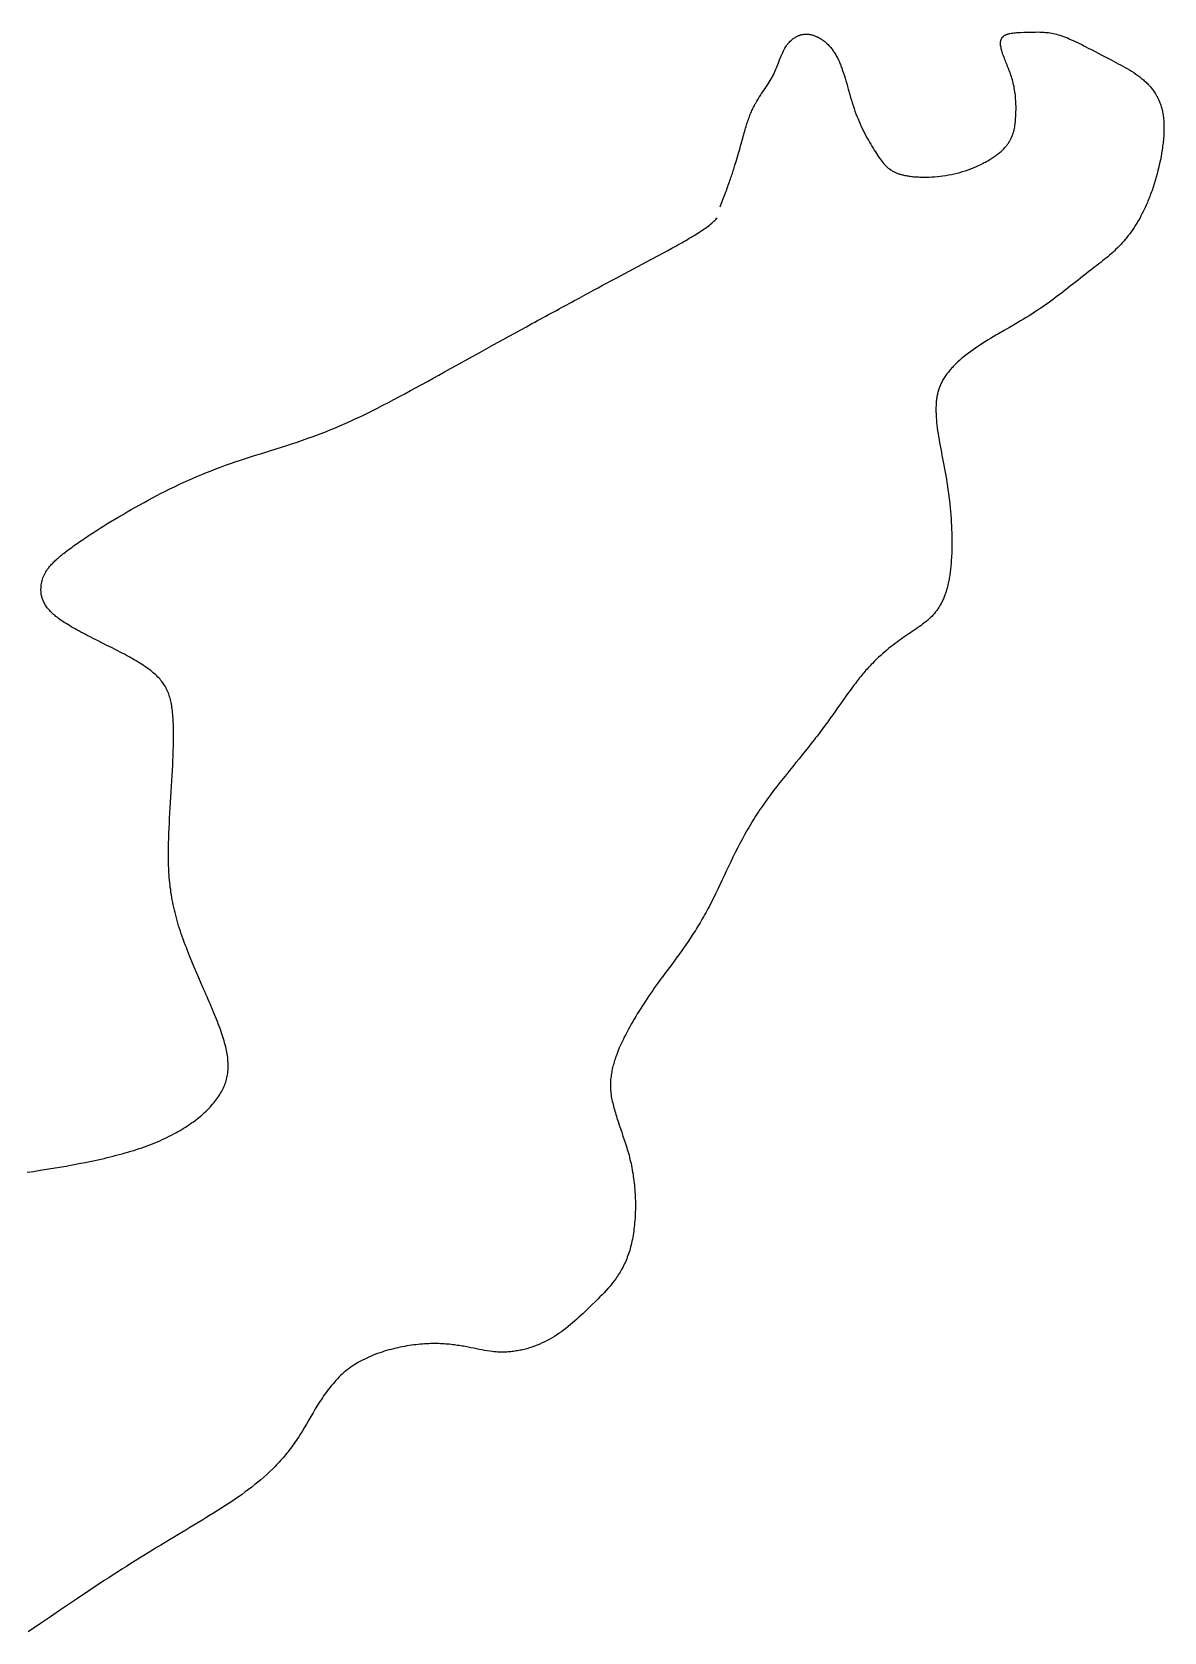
# Model space of a CAD drawing. Header units: millimetres. Extents: x -272 to 2096, y 1914 to 3763.
# Drawn here: x 912 to 2096, y 2089 to 3763 of the extents above; entities that cross this region are included whole.
import ezdxf

# ---------------------------------------------------------------- set-up
doc = ezdxf.new("R2010")
doc.units = ezdxf.units.MM
doc.layers.add('196', color=7, linetype='Continuous')

msp = doc.modelspace()

# ---------------------------------------------------------------- linework, layer by layer
at = {"layer": '196', "elevation": 196}
for points in [[(1632.1, 3580.4), (1632.8, 3582.2), (1633.5, 3584.1), (1634.2, 3585.9), (1634.9, 3587.8), (1635.6, 3589.6), (1636.3, 3591.3), (1636.9, 3593.1), (1637.6, 3594.8), (1638.2, 3596.5), (1638.8, 3598.2), (1639.4, 3599.9), (1640, 3601.5), (1640.5, 3603.1), (1641.1, 3604.7), (1641.6, 3606.3), (1642.2, 3607.8), (1642.7, 3609.4), (1643.2, 3610.9), (1643.7, 3612.4), (1644.2, 3613.9), (1644.7, 3615.3), (1645.2, 3616.8), (1645.6, 3618.2), (1646.1, 3619.6), (1646.5, 3621), (1647, 3622.4), (1647.4, 3623.7), (1647.8, 3625), (1648.6, 3627.6), (1649.4, 3630.2), (1650.1, 3632.7), (1650.8, 3635.1), (1651.5, 3637.4), (1652.2, 3639.7), (1652.8, 3641.9), (1653.4, 3644), (1654, 3646.1), (1654.6, 3648.2), (1655.1, 3650.2), (1655.6, 3652.1), (1656.2, 3654), (1656.7, 3655.8), (1657.2, 3657.6), (1657.7, 3659.4), (1658.1, 3661.1), (1658.6, 3662.7), (1659.1, 3664.3), (1659.6, 3665.9), (1660, 3667.4), (1660.5, 3668.9), (1661, 3670.4), (1661.5, 3671.8), (1662, 3673.2), (1662.5, 3674.6), (1663, 3675.9), (1663.5, 3677.2), (1664, 3678.5), (1664.6, 3679.7), (1665.1, 3681), (1665.7, 3682.2), (1666.2, 3683.3), (1666.8, 3684.5), (1667.4, 3685.6), (1668, 3686.8), (1668.6, 3687.9), (1669.2, 3688.9), (1670.4, 3691), (1671.6, 3693), (1672.8, 3695), (1674, 3696.9), (1675.3, 3698.8), (1676.5, 3700.6), (1677.7, 3702.3), (1678.9, 3704.1), (1680, 3705.8), (1681.2, 3707.4), (1682.3, 3709.1), (1683.4, 3710.8), (1684.4, 3712.4), (1685.4, 3714.1), (1686.3, 3715.7), (1687.2, 3717.4), (1688, 3719.1), (1688.8, 3720.8), (1689.5, 3722.5), (1690.3, 3724.2), (1690.9, 3725.9), (1691.6, 3727.5), (1692.9, 3730.9), (1694.1, 3734.1), (1694.8, 3735.7), (1695.4, 3737.3), (1696, 3738.9), (1696.7, 3740.4), (1697.4, 3741.9), (1698.1, 3743.4), (1698.8, 3744.8), (1699.6, 3746.2), (1700.4, 3747.5), (1701.3, 3748.8), (1702.2, 3750.1), (1703.1, 3751.3), (1704.1, 3752.4), (1705.2, 3753.5), (1706.2, 3754.5), (1707.4, 3755.5), (1708.5, 3756.4), (1709.7, 3757.2), (1710.3, 3757.6), (1710.9, 3757.9), (1711.5, 3758.3), (1712.2, 3758.6), (1712.8, 3758.9), (1713.4, 3759.2), (1714.1, 3759.5), (1714.8, 3759.7), (1715.4, 3759.9), (1716.1, 3760.2), (1716.8, 3760.3), (1717.5, 3760.5), (1718.2, 3760.6), (1718.9, 3760.8), (1719.6, 3760.9), (1720.3, 3760.9), (1721, 3761), (1721.8, 3761), (1722.5, 3761), (1723.2, 3761), (1724, 3760.9), (1724.7, 3760.9), (1725.5, 3760.8), (1726.2, 3760.6), (1727, 3760.5), (1727.8, 3760.3), (1728.6, 3760.1), (1729.3, 3759.9), (1730.1, 3759.6), (1730.9, 3759.3), (1731.7, 3759), (1732.5, 3758.7), (1733.2, 3758.4), (1734, 3758), (1734.8, 3757.6), (1735.6, 3757.1), (1736.4, 3756.7), (1737.2, 3756.2), (1737.9, 3755.7), (1738.7, 3755.2), (1739.5, 3754.6), (1740.3, 3754), (1741, 3753.4), (1741.8, 3752.8), (1742.5, 3752.1), (1743.3, 3751.5), (1744, 3750.8), (1744.8, 3750), (1745.5, 3749.3), (1746.2, 3748.5), (1746.9, 3747.7), (1747.6, 3746.9), (1748.3, 3746), (1749, 3745.2), (1749.7, 3744.3), (1750.3, 3743.3), (1751, 3742.4), (1751.6, 3741.4), (1752.3, 3740.4), (1752.9, 3739.4), (1753.5, 3738.4), (1754.1, 3737.3), (1754.6, 3736.2), (1755.2, 3735.1), (1755.7, 3734), (1756.3, 3732.8), (1756.8, 3731.6), (1757.3, 3730.4), (1757.8, 3729.2), (1758.3, 3728), (1759.2, 3725.5), (1760.1, 3722.9), (1761, 3720.2), (1761.9, 3717.5), (1762.7, 3714.8), (1763.5, 3712), (1764.4, 3709.2), (1765.2, 3706.3), (1766, 3703.5), (1767.6, 3697.7), (1768.4, 3694.8), (1769.3, 3691.9), (1770.2, 3689), (1771.1, 3686.2), (1772, 3683.3), (1773, 3680.5), (1774, 3677.7), (1775.1, 3675), (1776.2, 3672.3), (1777.3, 3669.6), (1778.4, 3667), (1779.6, 3664.4), (1780.8, 3661.9), (1782, 3659.4), (1783.3, 3657), (1784.5, 3654.6), (1785.7, 3652.3), (1787, 3650), (1788.2, 3647.8), (1789.5, 3645.7), (1790.7, 3643.6), (1792, 3641.6), (1793.2, 3639.6), (1794.4, 3637.8), (1795.5, 3636), (1796.7, 3634.2), (1797.8, 3632.6), (1798.9, 3631), (1800, 3629.5), (1801.1, 3628.1), (1802.2, 3626.7), (1803.3, 3625.4), (1804.4, 3624.2), (1805.5, 3623), (1806.7, 3621.9), (1807.9, 3620.9), (1809.1, 3619.9), (1810.4, 3619), (1811.1, 3618.5), (1811.8, 3618.1), (1812.5, 3617.7), (1813.2, 3617.3), (1813.9, 3616.9), (1814.6, 3616.6), (1815.4, 3616.2), (1816.2, 3615.9), (1817, 3615.5), (1817.8, 3615.2), (1818.7, 3614.9), (1819.6, 3614.6), (1820.5, 3614.4), (1821.4, 3614.1), (1822.3, 3613.8), (1823.3, 3613.6), (1824.3, 3613.4), (1825.3, 3613.2), (1826.4, 3612.9), (1827.5, 3612.7), (1828.6, 3612.6), (1829.7, 3612.4), (1830.9, 3612.2), (1832.1, 3612.1), (1833.3, 3612), (1834.5, 3611.8), (1835.7, 3611.7), (1837, 3611.6), (1838.3, 3611.5), (1839.6, 3611.5), (1840.9, 3611.4), (1842.2, 3611.4), (1843.6, 3611.3), (1845, 3611.3), (1847.7, 3611.3), (1850.5, 3611.4), (1853.4, 3611.5), (1856.3, 3611.7), (1859.2, 3612), (1862.1, 3612.3), (1865.1, 3612.7), (1868.1, 3613.1), (1871, 3613.6), (1874, 3614.2), (1876.9, 3614.8), (1879.9, 3615.5), (1882.8, 3616.3), (1885.6, 3617.2), (1888.5, 3618.1), (1891.3, 3619), (1894.1, 3620), (1896.8, 3621.1), (1899.5, 3622.2), (1902.1, 3623.4), (1904.6, 3624.6), (1907.1, 3625.8), (1908.3, 3626.5), (1909.5, 3627.1), (1910.7, 3627.8), (1911.9, 3628.4), (1913, 3629.1), (1914.1, 3629.8), (1915.2, 3630.4), (1916.3, 3631.1), (1917.3, 3631.8), (1918.4, 3632.5), (1919.4, 3633.2), (1920.4, 3633.9), (1921.3, 3634.6), (1922.3, 3635.3), (1923.2, 3636.1), (1924.1, 3636.8), (1924.9, 3637.5), (1925.8, 3638.2), (1926.6, 3638.9), (1927.3, 3639.7), (1928.1, 3640.4), (1928.8, 3641.1), (1929.5, 3641.9), (1930.1, 3642.6), (1930.8, 3643.3), (1931.4, 3644), (1932, 3644.8), (1932.5, 3645.5), (1933.1, 3646.3), (1933.6, 3647), (1934.1, 3647.7), (1934.5, 3648.5), (1935, 3649.2), (1935.4, 3650), (1935.8, 3650.7), (1936.2, 3651.5), (1936.9, 3653), (1937.5, 3654.5), (1938.1, 3656.1), (1938.6, 3657.7), (1939.1, 3659.2), (1939.5, 3660.8), (1939.8, 3662.5), (1940.1, 3664.1), (1940.4, 3665.8), (1940.6, 3667.5), (1940.8, 3669.2), (1940.9, 3670.9), (1941.1, 3672.7), (1941.2, 3674.5), (1941.3, 3676.3), (1941.4, 3678.2), (1941.4, 3680), (1941.5, 3681.9), (1941.5, 3683.7), (1941.5, 3685.6), (1941.4, 3687.5), (1941.3, 3689.4), (1941.2, 3691.3), (1941.1, 3693.2), (1940.9, 3695.1), (1940.8, 3697), (1940.5, 3698.9), (1940.3, 3700.7), (1940, 3702.6), (1939.7, 3704.4), (1939.4, 3706.2), (1939, 3708), (1938.6, 3709.7), (1938.1, 3711.4), (1937.7, 3713.1), (1937.2, 3714.8), (1936.7, 3716.5), (1936.1, 3718.1), (1935.6, 3719.7), (1935, 3721.3), (1934.5, 3722.8), (1933.9, 3724.3), (1933.3, 3725.8), (1932.7, 3727.3), (1932.1, 3728.8), (1931.5, 3730.2), (1931, 3731.6), (1930.4, 3733), (1929.8, 3734.4), (1929.3, 3735.7), (1928.8, 3737.1), (1928.3, 3738.4), (1927.8, 3739.7), (1927.4, 3741), (1927, 3742.2), (1926.6, 3743.5), (1926.3, 3744.7), (1926, 3745.8), (1925.8, 3747), (1925.6, 3748.1), (1925.4, 3749.2), (1925.3, 3750.3), (1925.3, 3751.3), (1925.3, 3752.3), (1925.4, 3753.3), (1925.5, 3753.7), (1925.6, 3754.2), (1925.7, 3754.6), (1925.8, 3755), (1926, 3755.4), (1926.1, 3755.9), (1926.3, 3756.2), (1926.5, 3756.6), (1926.8, 3757), (1927, 3757.4), (1927.3, 3757.7), (1927.6, 3758), (1927.9, 3758.4), (1928.2, 3758.7), (1928.6, 3759), (1928.9, 3759.2), (1929.3, 3759.5), (1929.8, 3759.8), (1930.2, 3760), (1930.7, 3760.2), (1931.2, 3760.5), (1931.7, 3760.7), (1932.2, 3760.9), (1932.8, 3761), (1933.3, 3761.2), (1933.9, 3761.4), (1935.1, 3761.7), (1936.4, 3761.9), (1937.7, 3762.1), (1939.1, 3762.3), (1940.5, 3762.5), (1942, 3762.6), (1943.5, 3762.7), (1945, 3762.8), (1946.5, 3762.9), (1949.7, 3763), (1952.8, 3763.1), (1955.9, 3763.1), (1959, 3763.2), (1962, 3763.2), (1965, 3763.3), (1966.5, 3763.2), (1968, 3763.2), (1969.5, 3763.1), (1971, 3763), (1972.5, 3762.9), (1974.1, 3762.8), (1975.6, 3762.6), (1977.2, 3762.3), (1978.9, 3762.1), (1980.5, 3761.7), (1982.2, 3761.3), (1983.9, 3760.9), (1985.7, 3760.4), (1987.5, 3759.9), (1988.4, 3759.6), (1989.3, 3759.2), (1991.2, 3758.6), (1993.2, 3757.8), (1995.2, 3757), (1997.2, 3756.1), (1999.3, 3755.2), (2001.4, 3754.3), (2003.5, 3753.3), (2005.7, 3752.2), (2007.9, 3751.1), (2010.2, 3750), (2012.5, 3748.9), (2014.7, 3747.7), (2017.1, 3746.5), (2019.4, 3745.3), (2021.8, 3744.1), (2026.6, 3741.6), (2031.4, 3739), (2041.2, 3734), (2046, 3731.4), (2048.5, 3730.1), (2050.9, 3728.8), (2053.2, 3727.5), (2055.6, 3726.2), (2057.9, 3724.9), (2060.2, 3723.5), (2062.4, 3722.1), (2064.6, 3720.7), (2066.8, 3719.2), (2068.9, 3717.7), (2070.9, 3716.2), (2072.9, 3714.7), (2074.8, 3713.1), (2075.7, 3712.3), (2076.6, 3711.4), (2077.5, 3710.6), (2078.4, 3709.8), (2079.3, 3708.9), (2080.1, 3708.1), (2080.9, 3707.2), (2081.7, 3706.3), (2082.5, 3705.4), (2083.2, 3704.5), (2084, 3703.5), (2084.7, 3702.6), (2085.4, 3701.6), (2086, 3700.7), (2086.7, 3699.7), (2087.3, 3698.7), (2087.9, 3697.7), (2088.5, 3696.6), (2089.1, 3695.6), (2089.6, 3694.5), (2090.2, 3693.5), (2090.7, 3692.4), (2091.2, 3691.3), (2091.6, 3690.1), (2092.1, 3689), (2092.5, 3687.8), (2092.9, 3686.6), (2093.3, 3685.4), (2093.6, 3684.2), (2093.9, 3683), (2094.3, 3681.7), (2094.6, 3680.5), (2094.8, 3679.2), (2095.1, 3677.8), (2095.3, 3676.5), (2095.5, 3675.1), (2095.7, 3673.8), (2095.8, 3672.4), (2096, 3671), (2096.1, 3669.5), (2096.2, 3668), (2096.2, 3666.6), (2096.3, 3665), (2096.3, 3663.5), (2096.3, 3662), (2096.3, 3660.4), (2096.3, 3658.8), (2096.2, 3657.2), (2096.1, 3655.5), (2096, 3653.9), (2095.9, 3652.2), (2095.7, 3650.5), (2095.5, 3648.8), (2095.4, 3647), (2095.1, 3645.3), (2094.9, 3643.6), (2094.7, 3641.8), (2094.4, 3640), (2093.8, 3636.5), (2093.2, 3632.9), (2092.5, 3629.3), (2091.7, 3625.7), (2090.9, 3622), (2090, 3618.4), (2089.1, 3614.8), (2088.1, 3611.3), (2087.1, 3607.8), (2086, 3604.3), (2084.9, 3600.9), (2083.8, 3597.5), (2083.2, 3595.8), (2082.6, 3594.2), (2082, 3592.6), (2081.4, 3591), (2080.8, 3589.4), (2080.1, 3587.9), (2079.5, 3586.3), (2078.9, 3584.8), (2078.3, 3583.3), (2077.6, 3581.9), (2077, 3580.4), (2076.3, 3579), (2075.6, 3577.6), (2075, 3576.2), (2074.3, 3574.8), (2073.6, 3573.5), (2072.2, 3570.8), (2070.9, 3568.2), (2069.4, 3565.7), (2068, 3563.3), (2066.5, 3560.9), (2065.1, 3558.6), (2063.6, 3556.4), (2062.1, 3554.2), (2060.5, 3552.1), (2059, 3550.1), (2057.4, 3548.1), (2055.8, 3546.2), (2054.3, 3544.3), (2052.7, 3542.5), (2051, 3540.8), (2049.4, 3539.1), (2047.8, 3537.4), (2046.1, 3535.8), (2044.4, 3534.2), (2042.7, 3532.6), (2041, 3531.1), (2039.2, 3529.6), (2037.5, 3528.1), (2035.7, 3526.6), (2033.8, 3525.1), (2032, 3523.6), (2030.1, 3522.1), (2028.1, 3520.6), (2026.1, 3519), (2024.1, 3517.5), (2022.1, 3515.9), (2020, 3514.2), (2017.8, 3512.6), (2015.6, 3510.9), (2013.4, 3509.1), (2011.1, 3507.3), (2008.8, 3505.5), (2006.4, 3503.6), (2004, 3501.7), (2001.5, 3499.7), (1999, 3497.8), (1996.5, 3495.8), (1993.9, 3493.8), (1991.3, 3491.7), (1988.7, 3489.7), (1986, 3487.7), (1983.3, 3485.7), (1980.6, 3483.6), (1977.8, 3481.6), (1975, 3479.6), (1972.2, 3477.6), (1969.4, 3475.6), (1966.6, 3473.7), (1963.7, 3471.8), (1960.9, 3469.9), (1958, 3468), (1955.1, 3466.2), (1952.2, 3464.4), (1949.3, 3462.7), (1946.3, 3460.9), (1940.5, 3457.5), (1934.7, 3454.1), (1929, 3450.8), (1923.3, 3447.5), (1920.5, 3445.8), (1917.7, 3444.2), (1914.9, 3442.5), (1912.2, 3440.9), (1909.5, 3439.2), (1906.8, 3437.5), (1904.2, 3435.8), (1901.6, 3434.1), (1899, 3432.4), (1896.6, 3430.6), (1894.1, 3428.9), (1891.7, 3427.1), (1889.4, 3425.3), (1887.1, 3423.5), (1884.9, 3421.7), (1882.8, 3419.8), (1880.7, 3418), (1878.7, 3416.1), (1877.7, 3415.1), (1876.8, 3414.2), (1875.8, 3413.2), (1874.9, 3412.2), (1874, 3411.3), (1873.2, 3410.3), (1872.3, 3409.3), (1871.5, 3408.3), (1870.7, 3407.3), (1869.9, 3406.3), (1869.1, 3405.3), (1868.4, 3404.3), (1867.7, 3403.3), (1867, 3402.3), (1866.4, 3401.2), (1865.7, 3400.2), (1865.1, 3399.2), (1864.5, 3398.1), (1864, 3397.1), (1863.5, 3396), (1863, 3394.9), (1862.5, 3393.9), (1862, 3392.8), (1861.6, 3391.7), (1861.2, 3390.6), (1860.8, 3389.5), (1860.5, 3388.4), (1860.1, 3387.3), (1859.8, 3386.2), (1859.5, 3385), (1859.3, 3383.9), (1859, 3382.7), (1858.8, 3381.6), (1858.6, 3380.4), (1858.4, 3379.2), (1858.3, 3378), (1858.1, 3376.8), (1858, 3375.6), (1857.9, 3374.4), (1857.8, 3373.2), (1857.8, 3371.9), (1857.7, 3370.7), (1857.7, 3369.4), (1857.7, 3368.1), (1857.7, 3366.8), (1857.7, 3365.5), (1857.8, 3364.2), (1857.8, 3362.9), (1857.9, 3361.5), (1858, 3360.2), (1858.2, 3357.4), (1858.4, 3354.6), (1858.8, 3351.8), (1859.1, 3348.9), (1859.5, 3345.9), (1860, 3342.8), (1860.5, 3339.8), (1861, 3336.6), (1861.6, 3333.4), (1862.2, 3330.2), (1862.8, 3326.8), (1863.4, 3323.5), (1864, 3320.1), (1864.7, 3316.7), (1865.3, 3313.2), (1866, 3309.7), (1866.7, 3306.1), (1867.3, 3302.6), (1867.9, 3298.9), (1868.6, 3295.3), (1869.2, 3291.6), (1869.8, 3287.9), (1870.3, 3284.2), (1870.8, 3280.5), (1871.3, 3276.7), (1871.8, 3272.9), (1872.2, 3269.1), (1872.6, 3265.3), (1872.9, 3261.5), (1873.3, 3257.8), (1873.5, 3254), (1873.8, 3250.2), (1874, 3246.5), (1874.1, 3242.7), (1874.2, 3239), (1874.3, 3235.4), (1874.4, 3231.7), (1874.4, 3228.2), (1874.3, 3224.6), (1874.3, 3221.2), (1874.2, 3217.7), (1874, 3214.4), (1873.9, 3212.7), (1873.8, 3211.1), (1873.7, 3209.5), (1873.6, 3207.9), (1873.5, 3206.3), (1873.3, 3204.7), (1873.2, 3203.2), (1873, 3201.7), (1872.8, 3200.2), (1872.7, 3198.7), (1872.5, 3197.3), (1872.3, 3195.8), (1872.1, 3194.4), (1871.8, 3193), (1871.6, 3191.6), (1871.4, 3190.3), (1871.1, 3188.9), (1870.9, 3187.6), (1870.6, 3186.3), (1870.3, 3185), (1870, 3183.8), (1869.7, 3182.5), (1869.4, 3181.3), (1869, 3180.1), (1868.7, 3178.9), (1868.3, 3177.7), (1868, 3176.6), (1867.6, 3175.4), (1867.2, 3174.3), (1866.8, 3173.2), (1866.4, 3172.1), (1866, 3171), (1865.5, 3170), (1865.1, 3169), (1864.6, 3167.9), (1864.1, 3166.9), (1863.6, 3166), (1863.1, 3165), (1862.6, 3164), (1862.1, 3163.1), (1861.5, 3162.2), (1861, 3161.3), (1860.4, 3160.4), (1859.8, 3159.5), (1859.2, 3158.7), (1858.6, 3157.8), (1858, 3157), (1857.4, 3156.2), (1856.1, 3154.6), (1854.7, 3153.1), (1853.3, 3151.6), (1851.8, 3150.2), (1850.3, 3148.8), (1848.8, 3147.4), (1847.2, 3146), (1845.5, 3144.7), (1843.8, 3143.4), (1842.1, 3142.1), (1840.4, 3140.9), (1838.6, 3139.6), (1836.8, 3138.3), (1834.9, 3137.1), (1833, 3135.8), (1831.1, 3134.5), (1829.2, 3133.2), (1827.2, 3131.8), (1825.2, 3130.5), (1823.2, 3129.1), (1821.2, 3127.7), (1819.1, 3126.2), (1817.1, 3124.7), (1815, 3123.1), (1812.9, 3121.5), (1810.8, 3119.9), (1808.6, 3118.2), (1806.5, 3116.4), (1804.3, 3114.6), (1802.2, 3112.7), (1800, 3110.8), (1797.8, 3108.8), (1795.6, 3106.7), (1793.4, 3104.6), (1791.2, 3102.3), (1790.1, 3101.2), (1789, 3100), (1787.9, 3098.8), (1786.8, 3097.6), (1785.6, 3096.4), (1784.5, 3095.2), (1783.4, 3093.9), (1782.3, 3092.6), (1781.2, 3091.3), (1780.1, 3090), (1779, 3088.6), (1777.9, 3087.3), (1776.8, 3085.9), (1775.6, 3084.4), (1774.5, 3083), (1773.4, 3081.5), (1772.3, 3080), (1771.2, 3078.5), (1768.9, 3075.5), (1766.6, 3072.3), (1764.3, 3069.1), (1762, 3065.9), (1759.6, 3062.5), (1757.2, 3059.1), (1754.7, 3055.7), (1752.2, 3052.1), (1749.7, 3048.6), (1747.1, 3044.9), (1744.5, 3041.3), (1741.8, 3037.6), (1739, 3033.8), (1736.2, 3030), (1733.3, 3026.2), (1731.8, 3024.3), (1730.3, 3022.3), (1727.3, 3018.5), (1724.2, 3014.5), (1721, 3010.6), (1717.8, 3006.6), (1714.6, 3002.6), (1711.3, 2998.6), (1707.9, 2994.5), (1704.6, 2990.4), (1701.2, 2986.2), (1697.9, 2982), (1694.5, 2977.8), (1691.2, 2973.5), (1687.9, 2969.2), (1684.6, 2964.9), (1681.4, 2960.5), (1678.2, 2956), (1675.1, 2951.5), (1673.5, 2949.3), (1672, 2947), (1670.5, 2944.7), (1669, 2942.4), (1667.5, 2940.1), (1666, 2937.8), (1664.6, 2935.4), (1663.2, 2933.1), (1661.8, 2930.7), (1660.5, 2928.4), (1659.1, 2926), (1657.8, 2923.6), (1655.2, 2918.8), (1652.6, 2914), (1650.1, 2909.1), (1647.7, 2904.3), (1645.3, 2899.4), (1643, 2894.6), (1640.6, 2889.7), (1638.4, 2884.9), (1636.1, 2880.1), (1633.8, 2875.3), (1631.6, 2870.6), (1629.4, 2865.9), (1627.1, 2861.3), (1624.9, 2856.7), (1622.6, 2852.2), (1620.3, 2847.7), (1619.2, 2845.6), (1618, 2843.4), (1616.8, 2841.2), (1615.7, 2839.1), (1614.5, 2837), (1613.3, 2834.9), (1612.1, 2832.8), (1610.9, 2830.8), (1609.7, 2828.8), (1608.4, 2826.8), (1607.2, 2824.8), (1606, 2822.8), (1603.5, 2819), (1601, 2815.2), (1598.5, 2811.4), (1596, 2807.8), (1593.6, 2804.2), (1591.1, 2800.7), (1588.6, 2797.3), (1586.1, 2793.9), (1583.7, 2790.6), (1581.3, 2787.3), (1578.9, 2784.1), (1576.6, 2780.9), (1574.2, 2777.8), (1572, 2774.7), (1569.7, 2771.7), (1567.6, 2768.8), (1565.5, 2765.8), (1563.4, 2763), (1561.4, 2760.1), (1559.4, 2757.3), (1557.5, 2754.5), (1555.6, 2751.7), (1553.8, 2749), (1552, 2746.2), (1550.3, 2743.5), (1548.6, 2740.8), (1546.9, 2738.2), (1545.2, 2735.5), (1543.6, 2732.8), (1542.1, 2730.1), (1540.5, 2727.5), (1539, 2724.8), (1537.5, 2722.1), (1536, 2719.4), (1534.6, 2716.7), (1533.2, 2713.9), (1531.7, 2711.2), (1530.4, 2708.4), (1529, 2705.6), (1527.7, 2702.8), (1526.4, 2699.9), (1525.2, 2697.1), (1524.1, 2694.2), (1523, 2691.3), (1522.5, 2689.8), (1522, 2688.3), (1521.5, 2686.8), (1521, 2685.3), (1520.6, 2683.8), (1520.2, 2682.3), (1519.8, 2680.8), (1519.4, 2679.3), (1519.1, 2677.8), (1518.7, 2676.2), (1518.5, 2674.7), (1518.2, 2673.2), (1518, 2671.6), (1517.8, 2670), (1517.6, 2668.5), (1517.4, 2666.9), (1517.3, 2665.3), (1517.3, 2663.7), (1517.2, 2662.1), (1517.2, 2660.5), (1517.2, 2658.9), (1517.3, 2657.3), (1517.4, 2655.7), (1517.5, 2654), (1517.7, 2652.4), (1517.9, 2650.7), (1518.1, 2649), (1518.4, 2647.4), (1518.7, 2645.7), (1519.1, 2644), (1519.5, 2642.3), (1519.9, 2640.6), (1520.3, 2638.9), (1520.8, 2637.1), (1521.3, 2635.4), (1521.8, 2633.6), (1522.3, 2631.9), (1522.8, 2630.1), (1523.4, 2628.3), (1524, 2626.5), (1525.2, 2622.8), (1526.4, 2619.2), (1527.7, 2615.4), (1529, 2611.6), (1530.3, 2607.7), (1531.6, 2603.8), (1532.9, 2599.8), (1534.2, 2595.8), (1534.8, 2593.7), (1535.4, 2591.7), (1536, 2589.6), (1536.6, 2587.5), (1537.1, 2585.4), (1537.6, 2583.2), (1538.2, 2581.1), (1538.7, 2578.9), (1539.1, 2576.7), (1539.6, 2574.5), (1540, 2572.3), (1540.4, 2570), (1540.8, 2567.7), (1541.1, 2565.5), (1541.4, 2563.2), (1541.7, 2560.9), (1542, 2558.6), (1542.2, 2556.3), (1542.5, 2553.9), (1542.7, 2551.6), (1542.8, 2549.3), (1543, 2546.9), (1543.1, 2544.6), (1543.2, 2542.3), (1543.3, 2539.9), (1543.3, 2537.6), (1543.3, 2535.3), (1543.3, 2533), (1543.3, 2530.6), (1543.2, 2528.3), (1543.1, 2526), (1543, 2523.8), (1542.9, 2521.5), (1542.7, 2519.2), (1542.5, 2517), (1542.3, 2514.8), (1542.1, 2512.5), (1541.8, 2510.4), (1541.6, 2508.2), (1541.2, 2506), (1540.9, 2503.9), (1540.5, 2501.8), (1540.1, 2499.7), (1539.7, 2497.7), (1539.3, 2495.7), (1538.8, 2493.7), (1538.3, 2491.8), (1537.8, 2489.8), (1537.3, 2487.9), (1536.7, 2486.1), (1536.1, 2484.3), (1535.5, 2482.5), (1534.8, 2480.8), (1534.2, 2479.1), (1533.5, 2477.4), (1532.8, 2475.7), (1532, 2474.1), (1531.3, 2472.5), (1530.5, 2471), (1529.7, 2469.5), (1528.9, 2468), (1528, 2466.5), (1527.2, 2465.1), (1526.3, 2463.7), (1525.4, 2462.3), (1524.5, 2460.9), (1523.6, 2459.5), (1522.7, 2458.2), (1521.7, 2456.9), (1520.8, 2455.6), (1519.8, 2454.4), (1518.8, 2453.1), (1516.8, 2450.7), (1514.7, 2448.3), (1512.7, 2446), (1510.5, 2443.7), (1508.4, 2441.4), (1506.2, 2439.2), (1504.1, 2437.1), (1501.9, 2434.9), (1497.5, 2430.6), (1493.1, 2426.3), (1488.7, 2422.1), (1486.5, 2420.1), (1484.2, 2418), (1482, 2416), (1479.7, 2414), (1477.5, 2412.1), (1475.2, 2410.1), (1472.9, 2408.3), (1470.5, 2406.4), (1468.2, 2404.6), (1465.8, 2402.9), (1463.4, 2401.2), (1461, 2399.6), (1458.6, 2398), (1456.1, 2396.5), (1453.6, 2395), (1451, 2393.6), (1448.4, 2392.3), (1445.8, 2391.1), (1443.2, 2389.9), (1440.5, 2388.8), (1437.8, 2387.7), (1435.1, 2386.8), (1432.4, 2385.9), (1429.7, 2385.1), (1426.9, 2384.4), (1424.1, 2383.7), (1422.7, 2383.4), (1421.3, 2383.2), (1420, 2382.9), (1418.6, 2382.7), (1417.2, 2382.5), (1415.8, 2382.3), (1414.4, 2382.1), (1413, 2381.9), (1411.6, 2381.8), (1410.2, 2381.7), (1408.8, 2381.6), (1407.4, 2381.5), (1406, 2381.5), (1404.6, 2381.5), (1403.3, 2381.5), (1401.9, 2381.5), (1400.5, 2381.5), (1399.1, 2381.6), (1397.7, 2381.7), (1396.4, 2381.8), (1395, 2381.9), (1393.6, 2382), (1390.9, 2382.4), (1388.2, 2382.8), (1385.4, 2383.3), (1382.7, 2383.8), (1379.9, 2384.3), (1377, 2384.9), (1374.2, 2385.5), (1371.2, 2386.1), (1368.2, 2386.7), (1365.2, 2387.3), (1363.6, 2387.6), (1362.1, 2387.9), (1360.5, 2388.1), (1358.8, 2388.4), (1357.2, 2388.6), (1355.5, 2388.9), (1353.9, 2389.1), (1352.1, 2389.3), (1350.4, 2389.5), (1348.6, 2389.7), (1346.8, 2389.9), (1345, 2390), (1343.1, 2390.1), (1341.2, 2390.3), (1339.3, 2390.3), (1337.3, 2390.4), (1335.3, 2390.4), (1333.3, 2390.4), (1331.2, 2390.4), (1329.1, 2390.4), (1327, 2390.3), (1324.8, 2390.2), (1322.6, 2390.1), (1320.4, 2389.9), (1318.2, 2389.7), (1315.9, 2389.5), (1313.6, 2389.3), (1311.3, 2389), (1309, 2388.7), (1306.7, 2388.3), (1304.3, 2388), (1301.9, 2387.5), (1299.6, 2387.1), (1297.2, 2386.6), (1294.8, 2386.1), (1292.5, 2385.6), (1290.1, 2385), (1287.7, 2384.4), (1285.3, 2383.8), (1283, 2383.1), (1280.6, 2382.4), (1278.2, 2381.6), (1275.9, 2380.8), (1273.6, 2380), (1271.3, 2379.2), (1269, 2378.3), (1266.7, 2377.3), (1264.5, 2376.3), (1262.3, 2375.3), (1260.1, 2374.3), (1257.9, 2373.2), (1255.8, 2372.1), (1253.7, 2370.9), (1251.6, 2369.7), (1249.6, 2368.4), (1247.6, 2367.1), (1245.6, 2365.8), (1243.7, 2364.4), (1241.8, 2363), (1240, 2361.5), (1238.2, 2360), (1236.5, 2358.4), (1234.8, 2356.9), (1233.1, 2355.2), (1231.5, 2353.6), (1229.9, 2351.9), (1228.4, 2350.2), (1226.9, 2348.4), (1225.4, 2346.7), (1223.9, 2344.9), (1222.5, 2343.1), (1221.1, 2341.2), (1219.8, 2339.4), (1218.4, 2337.5), (1217.1, 2335.6), (1215.8, 2333.7), (1214.5, 2331.7), (1213.2, 2329.8), (1210.8, 2325.9), (1208.4, 2322), (1206, 2318), (1203.7, 2314.1), (1201.4, 2310.1), (1199.1, 2306.2), (1196.8, 2302.3), (1194.5, 2298.5), (1192.2, 2294.8), (1191, 2292.9), (1189.8, 2291.1), (1188.6, 2289.3), (1187.4, 2287.5), (1186.2, 2285.8), (1185, 2284), (1183.7, 2282.3), (1182.5, 2280.6), (1181.2, 2279), (1179.9, 2277.3), (1178.6, 2275.7), (1177.3, 2274.1), (1176, 2272.5), (1174.7, 2270.9), (1173.3, 2269.4), (1172, 2267.9), (1170.6, 2266.3), (1169.2, 2264.8), (1167.8, 2263.4), (1166.4, 2261.9), (1165, 2260.5), (1163.5, 2259), (1160.6, 2256.2), (1157.6, 2253.4), (1154.6, 2250.7), (1151.5, 2248), (1148.3, 2245.4), (1145.1, 2242.8), (1141.9, 2240.2), (1138.5, 2237.7), (1135.1, 2235.1), (1131.7, 2232.6), (1128.1, 2230.1), (1124.5, 2227.7), (1120.9, 2225.2), (1117.2, 2222.7), (1113.4, 2220.2), (1109.6, 2217.8), (1105.7, 2215.3), (1101.8, 2212.8), (1097.8, 2210.4), (1093.8, 2207.9), (1089.7, 2205.4), (1085.6, 2202.9), (1081.4, 2200.4), (1077.2, 2197.9), (1073, 2195.3), (1068.7, 2192.8), (1064.4, 2190.2), (1060.1, 2187.6), (1055.7, 2185), (1051.3, 2182.3), (1046.9, 2179.6), (1042.4, 2176.9), (1038, 2174.2), (1033.5, 2171.4), (1029, 2168.6), (1024.4, 2165.8), (1019.9, 2163), (1015.3, 2160.1), (1010.7, 2157.2), (1006.1, 2154.3), (1001.5, 2151.3), (996.9, 2148.4), (992.2, 2145.4), (987.6, 2142.3), (982.9, 2139.3), (978.2, 2136.2), (973.6, 2133.1), (968.9, 2130), (964.2, 2126.9), (959.5, 2123.7), (950.1, 2117.4), (940.8, 2110.9), (931.4, 2104.5), (922, 2098.1), (917.3, 2094.9), (912.6, 2091.7), (907.9, 2088.6)], [(906.9, 2569.7), (913.7, 2570.7), (920.4, 2571.8), (927.2, 2572.9), (934, 2574), (940.8, 2575.1), (947.6, 2576.3), (954.3, 2577.5), (961.1, 2578.8), (967.7, 2580.1), (974.4, 2581.4), (977.7, 2582.1), (980.9, 2582.9), (984.2, 2583.6), (987.4, 2584.3), (990.6, 2585.1), (993.8, 2585.9), (997, 2586.6), (1000.1, 2587.5), (1003.2, 2588.3), (1006.3, 2589.1), (1009.4, 2590), (1012.4, 2590.8), (1015.4, 2591.7), (1018.4, 2592.6), (1021.3, 2593.6), (1024.2, 2594.5), (1027, 2595.5), (1029.8, 2596.5), (1032.6, 2597.5), (1035.3, 2598.5), (1038, 2599.6), (1040.6, 2600.6), (1043.2, 2601.7), (1045.8, 2602.8), (1048.3, 2604), (1050.8, 2605.1), (1053.2, 2606.3), (1055.6, 2607.4), (1058, 2608.6), (1060.3, 2609.9), (1062.5, 2611.1), (1064.7, 2612.3), (1066.9, 2613.6), (1069, 2614.8), (1071.1, 2616.1), (1073.1, 2617.4), (1075.1, 2618.7), (1077.1, 2620), (1079, 2621.4), (1080.9, 2622.7), (1082.7, 2624.1), (1084.4, 2625.4), (1086.2, 2626.8), (1087.8, 2628.2), (1089.5, 2629.6), (1091.1, 2631), (1092.6, 2632.4), (1094.1, 2633.8), (1095.6, 2635.2), (1097, 2636.6), (1098.3, 2638), (1099.6, 2639.4), (1100.9, 2640.9), (1102.1, 2642.3), (1103.3, 2643.8), (1104.4, 2645.2), (1105.5, 2646.6), (1106.5, 2648.1), (1107.5, 2649.5), (1108.4, 2651), (1109.3, 2652.4), (1110.1, 2653.9), (1110.9, 2655.3), (1111.7, 2656.8), (1112.3, 2658.2), (1113, 2659.7), (1113.6, 2661.2), (1114.1, 2662.6), (1114.7, 2664.1), (1115.1, 2665.6), (1115.5, 2667.1), (1115.9, 2668.6), (1116.2, 2670.2), (1116.5, 2671.7), (1116.7, 2673.3), (1116.9, 2674.9), (1117.1, 2676.5), (1117.2, 2678.1), (1117.2, 2679.7), (1117.3, 2681.4), (1117.2, 2683), (1117.2, 2684.7), (1117, 2686.5), (1116.9, 2688.2), (1116.7, 2690), (1116.4, 2691.8), (1116.1, 2693.6), (1115.8, 2695.5), (1115.4, 2697.3), (1115, 2699.3), (1114.6, 2701.2), (1114.1, 2703.2), (1113.5, 2705.2), (1113, 2707.3), (1112.3, 2709.3), (1111.7, 2711.5), (1111, 2713.6), (1110.2, 2715.8), (1109.5, 2718.1), (1108.7, 2720.4), (1107.8, 2722.7), (1106.9, 2725.1), (1106, 2727.5), (1105, 2729.9), (1104, 2732.4), (1103, 2734.9), (1101.9, 2737.5), (1100.8, 2740.1), (1099.7, 2742.7), (1098.6, 2745.4), (1097.5, 2748), (1096.3, 2750.7), (1095.1, 2753.5), (1093.9, 2756.2), (1092.7, 2759), (1091.5, 2761.8), (1089.1, 2767.4), (1086.6, 2773.1), (1084.1, 2778.8), (1081.7, 2784.6), (1079.3, 2790.4), (1076.9, 2796.2), (1074.6, 2802), (1073.5, 2804.9), (1072.4, 2807.8), (1071.3, 2810.7), (1070.2, 2813.6), (1069.2, 2816.4), (1068.2, 2819.3), (1067.3, 2822.1), (1066.3, 2825), (1065.4, 2827.8), (1064.6, 2830.6), (1063.8, 2833.3), (1063, 2836.1), (1062.3, 2838.8), (1061.6, 2841.5), (1061, 2844.2), (1060.3, 2846.9), (1059.8, 2849.6), (1059.2, 2852.2), (1058.7, 2854.9), (1058.3, 2857.5), (1057.8, 2860.1), (1057.4, 2862.7), (1057.1, 2865.3), (1056.7, 2867.9), (1056.4, 2870.4), (1056.1, 2873), (1055.9, 2875.5), (1055.6, 2878.1), (1055.4, 2880.6), (1055.3, 2883.2), (1055.1, 2885.7), (1055, 2888.3), (1054.9, 2890.8), (1054.8, 2893.4), (1054.7, 2895.9), (1054.7, 2898.4), (1054.7, 2903.5), (1054.7, 2908.7), (1054.8, 2913.8), (1055, 2919), (1055.2, 2924.3), (1055.4, 2929.6), (1055.7, 2934.9), (1056, 2940.3), (1056.3, 2945.8), (1056.6, 2951.4), (1056.9, 2956.9), (1057.6, 2968.2), (1058.3, 2979.4), (1058.6, 2985), (1058.9, 2990.6), (1059.2, 2996), (1059.3, 2998.8), (1059.4, 3001.5), (1059.5, 3004.1), (1059.6, 3006.8), (1059.7, 3009.4), (1059.8, 3012), (1059.9, 3014.6), (1059.9, 3017.2), (1060, 3019.7), (1060, 3022.2), (1060, 3024.6), (1060, 3027), (1060, 3029.4), (1060, 3031.8), (1060, 3034.1), (1059.9, 3036.3), (1059.9, 3038.5), (1059.8, 3040.7), (1059.7, 3042.8), (1059.6, 3044.9), (1059.4, 3046.9), (1059.3, 3048.8), (1059.1, 3050.8), (1058.9, 3052.6), (1058.7, 3054.4), (1058.4, 3056.2), (1058.2, 3058), (1057.9, 3059.6), (1057.5, 3061.3), (1057.2, 3062.9), (1056.8, 3064.5), (1056.4, 3066), (1056, 3067.5), (1055.5, 3069), (1055, 3070.4), (1054.4, 3071.9), (1053.9, 3073.2), (1053.2, 3074.6), (1052.6, 3075.9), (1051.9, 3077.2), (1051.2, 3078.5), (1050.4, 3079.8), (1049.6, 3081), (1048.7, 3082.2), (1047.8, 3083.4), (1046.9, 3084.6), (1045.9, 3085.8), (1044.9, 3087), (1043.8, 3088.1), (1042.6, 3089.3), (1041.5, 3090.4), (1040.2, 3091.5), (1038.9, 3092.6), (1037.6, 3093.7), (1036.2, 3094.9), (1034.7, 3096), (1033.2, 3097.1), (1031.6, 3098.2), (1030, 3099.3), (1028.3, 3100.4), (1026.6, 3101.5), (1024.8, 3102.7), (1022.9, 3103.8), (1021, 3104.9), (1019, 3106.1), (1017, 3107.2), (1015, 3108.4), (1012.9, 3109.5), (1010.7, 3110.7), (1008.6, 3111.9), (1006.4, 3113), (1004.1, 3114.2), (1001.9, 3115.4), (999.6, 3116.5), (995, 3118.9), (990.4, 3121.2), (981.1, 3125.9), (976.5, 3128.2), (972, 3130.6), (969.8, 3131.7), (967.5, 3132.9), (965.4, 3134), (963.2, 3135.2), (961.1, 3136.3), (959, 3137.5), (957, 3138.6), (955, 3139.7), (953.1, 3140.8), (951.2, 3141.9), (949.3, 3143), (947.6, 3144.1), (945.8, 3145.2), (944.2, 3146.3), (942.6, 3147.4), (941.1, 3148.5), (939.7, 3149.5), (938.3, 3150.6), (937, 3151.6), (935.7, 3152.7), (934.6, 3153.7), (933.4, 3154.7), (932.4, 3155.7), (931.4, 3156.7), (930.5, 3157.7), (929.6, 3158.7), (928.7, 3159.7), (928, 3160.6), (927.3, 3161.6), (926.6, 3162.5), (926, 3163.5), (925.4, 3164.4), (924.9, 3165.3), (924.4, 3166.3), (923.9, 3167.2), (923.5, 3168.1), (923.2, 3169), (922.8, 3169.9), (922.5, 3170.7), (922.3, 3171.6), (922.1, 3172.5), (921.9, 3173.3), (921.7, 3174.2), (921.6, 3175), (921.5, 3175.9), (921.4, 3176.7), (921.4, 3177.5), (921.3, 3178.3), (921.3, 3179.1), (921.3, 3179.9), (921.4, 3181.5), (921.5, 3183), (921.7, 3184.6), (922, 3186.1), (922.2, 3187.5), (922.6, 3189), (923, 3190.4), (923.4, 3191.9), (924, 3193.3), (924.3, 3194), (924.6, 3194.7), (924.9, 3195.4), (925.3, 3196.2), (925.7, 3196.9), (926.1, 3197.6), (926.5, 3198.3), (927, 3199.1), (927.5, 3199.8), (928, 3200.6), (928.5, 3201.3), (929.1, 3202.1), (929.7, 3202.9), (930.4, 3203.7), (931, 3204.5), (931.7, 3205.3), (932.5, 3206.1), (933.3, 3206.9), (934.1, 3207.7), (934.9, 3208.6), (935.8, 3209.4), (936.7, 3210.3), (937.7, 3211.2), (938.7, 3212.1), (939.7, 3213), (940.8, 3213.9), (941.9, 3214.9), (943.1, 3215.9), (944.3, 3216.9), (945.6, 3217.9), (946.9, 3218.9), (948.2, 3219.9), (949.6, 3221), (951, 3222), (952.5, 3223.1), (954, 3224.2), (955.5, 3225.3), (957.1, 3226.5), (958.7, 3227.6), (960.3, 3228.7), (962, 3229.9), (963.7, 3231.1), (965.4, 3232.2), (967.2, 3233.4), (969, 3234.6), (970.8, 3235.8), (972.6, 3237.1), (974.5, 3238.3), (976.4, 3239.5), (978.3, 3240.7), (980.3, 3242), (982.2, 3243.2), (984.2, 3244.5), (986.2, 3245.7), (990.3, 3248.3), (994.5, 3250.8), (998.7, 3253.3), (1002.9, 3255.9), (1007.2, 3258.4), (1011.6, 3260.9), (1015.9, 3263.4), (1020.3, 3265.9), (1024.7, 3268.4), (1029.2, 3270.8), (1033.6, 3273.2), (1038.1, 3275.6), (1042.6, 3278), (1047.2, 3280.4), (1051.7, 3282.7), (1056.3, 3285), (1060.9, 3287.2), (1065.6, 3289.5), (1070.3, 3291.7), (1075, 3293.8), (1079.8, 3296), (1084.6, 3298), (1089.5, 3300.1), (1094.4, 3302.1), (1099.3, 3304.1), (1104.3, 3306), (1109.3, 3307.9), (1114.4, 3309.8), (1119.6, 3311.6), (1124.7, 3313.4), (1130, 3315.1), (1135.2, 3316.8), (1140.5, 3318.5), (1145.8, 3320.2), (1151.2, 3321.9), (1156.6, 3323.6), (1162, 3325.3), (1167.5, 3327), (1173, 3328.7), (1178.5, 3330.5), (1184, 3332.3), (1189.5, 3334.1), (1195.1, 3336), (1200.6, 3338), (1206.2, 3340), (1211.8, 3342), (1217.4, 3344.2), (1220.2, 3345.2), (1223, 3346.4), (1225.8, 3347.5), (1228.6, 3348.7), (1234.1, 3351), (1239.7, 3353.5), (1245.3, 3356), (1250.9, 3358.6), (1256.6, 3361.3), (1262.2, 3364), (1267.8, 3366.8), (1273.5, 3369.7), (1279.2, 3372.6), (1284.9, 3375.5), (1290.6, 3378.5), (1296.4, 3381.6), (1302.2, 3384.7), (1308, 3387.9), (1313.9, 3391.1), (1319.8, 3394.3), (1325.7, 3397.6), (1331.6, 3400.9), (1337.6, 3404.2), (1343.7, 3407.5), (1349.8, 3410.9), (1355.9, 3414.3), (1368.2, 3421.1), (1380.5, 3427.9), (1392.9, 3434.7), (1399, 3438.1), (1405.1, 3441.5), (1411.2, 3444.8), (1417.3, 3448.2), (1423.3, 3451.5), (1429.2, 3454.7), (1435.1, 3458), (1438, 3459.6), (1440.9, 3461.2), (1443.8, 3462.7), (1446.7, 3464.3), (1449.5, 3465.9), (1452.3, 3467.4), (1455.1, 3468.9), (1457.9, 3470.4), (1460.7, 3471.9), (1463.4, 3473.4), (1466.1, 3474.9), (1468.8, 3476.4), (1471.4, 3477.8), (1474.1, 3479.2), (1476.7, 3480.6), (1479.3, 3482.1), (1481.8, 3483.4), (1484.4, 3484.8), (1486.9, 3486.2), (1489.4, 3487.6), (1491.9, 3488.9), (1494.4, 3490.2), (1499.3, 3492.9), (1504.2, 3495.5), (1509, 3498.1), (1513.7, 3500.6), (1518.4, 3503.1), (1523.1, 3505.6), (1527.7, 3508.1), (1532.3, 3510.5), (1536.8, 3513), (1541.4, 3515.4), (1550.4, 3520.2), (1559.4, 3525), (1568.3, 3529.8), (1572.7, 3532.2), (1577.1, 3534.5), (1581.4, 3536.9), (1583.6, 3538.1), (1585.7, 3539.2), (1587.8, 3540.4), (1589.8, 3541.6), (1591.9, 3542.7), (1593.9, 3543.9), (1595.9, 3545), (1597.8, 3546.1), (1599.7, 3547.3), (1601.6, 3548.4), (1603.5, 3549.5), (1605.3, 3550.6), (1607, 3551.7), (1608.7, 3552.8), (1610.4, 3553.9), (1612, 3555), (1613.6, 3556), (1615.1, 3557.1), (1616.6, 3558.1), (1618, 3559.1), (1619.4, 3560.2), (1620.7, 3561.2), (1622, 3562.2), (1623.2, 3563.2), (1624.3, 3564.1), (1625.3, 3565.1), (1626.3, 3566), (1627.3, 3567), (1628.1, 3567.9), (1628.9, 3568.8)]]:
    msp.add_lwpolyline(points, dxfattribs=at)

doc.saveas('drawing.dxf')
